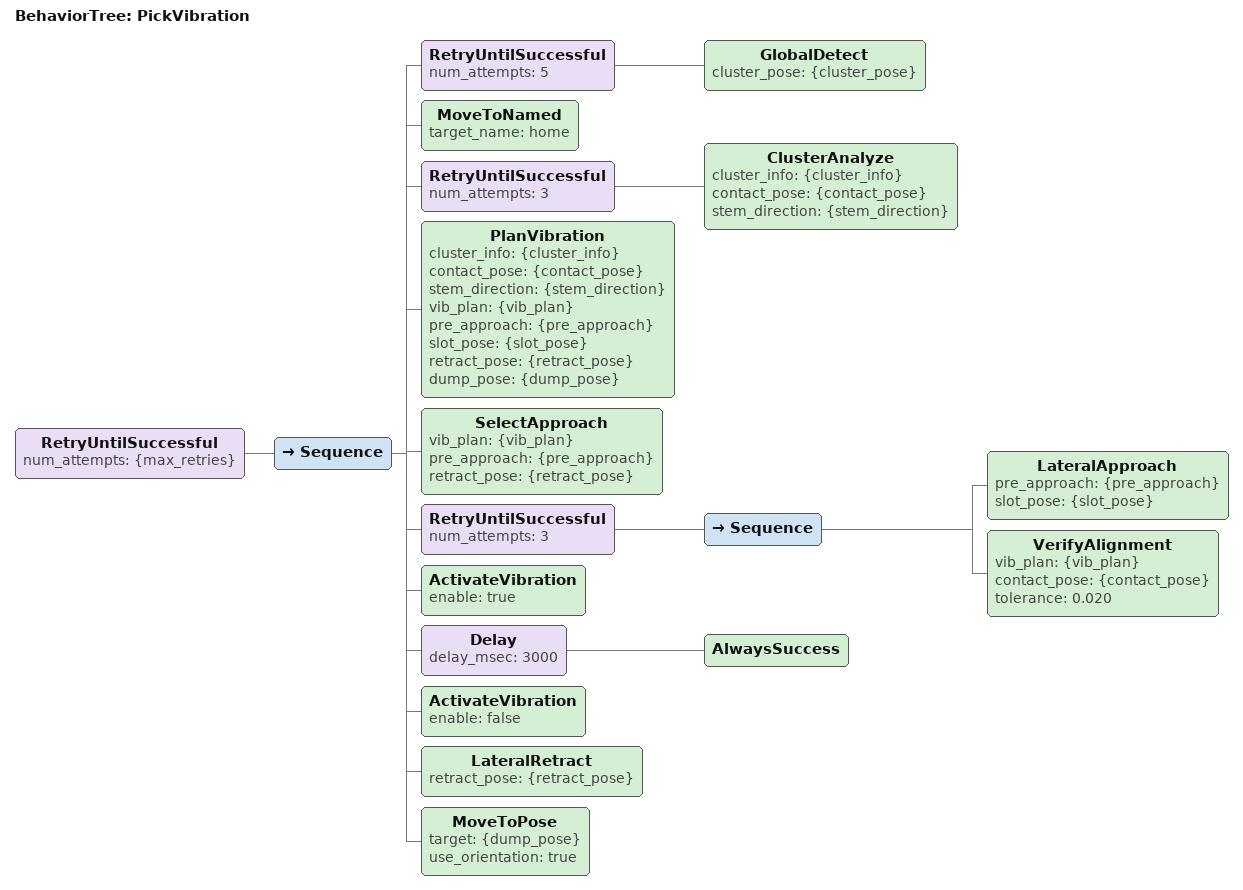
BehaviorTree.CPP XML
<root BTCPP_format="4">
  <BehaviorTree ID="PickVibration">
    <RetryUntilSuccessful num_attempts="{max_retries}">
      <Sequence>
        <RetryUntilSuccessful num_attempts="5">
          <GlobalDetect cluster_pose="{cluster_pose}"/>
        </RetryUntilSuccessful>
        <MoveToNamed target_name="home"/>
        <RetryUntilSuccessful num_attempts="3">
          <ClusterAnalyze cluster_info="{cluster_info}"
                          contact_pose="{contact_pose}"
                          stem_direction="{stem_direction}"/>
        </RetryUntilSuccessful>
        <PlanVibration cluster_info="{cluster_info}"
                       contact_pose="{contact_pose}"
                       stem_direction="{stem_direction}"
                       vib_plan="{vib_plan}"
                       pre_approach="{pre_approach}" slot_pose="{slot_pose}" retract_pose="{retract_pose}"
                       dump_pose="{dump_pose}"/>
        <SelectApproach vib_plan="{vib_plan}" pre_approach="{pre_approach}" retract_pose="{retract_pose}"/>
        <RetryUntilSuccessful num_attempts="3">
          <Sequence>
            <LateralApproach pre_approach="{pre_approach}" slot_pose="{slot_pose}"/>
            <VerifyAlignment vib_plan="{vib_plan}" contact_pose="{contact_pose}" tolerance="0.020"/>
          </Sequence>
        </RetryUntilSuccessful>
        <ActivateVibration enable="true"/>
        <Delay delay_msec="3000"><AlwaysSuccess/></Delay>
        <ActivateVibration enable="false"/>
        <LateralRetract retract_pose="{retract_pose}"/>
        <MoveToPose target="{dump_pose}" use_orientation="true"/>
      </Sequence>
    </RetryUntilSuccessful>
  </BehaviorTree>
</root>
